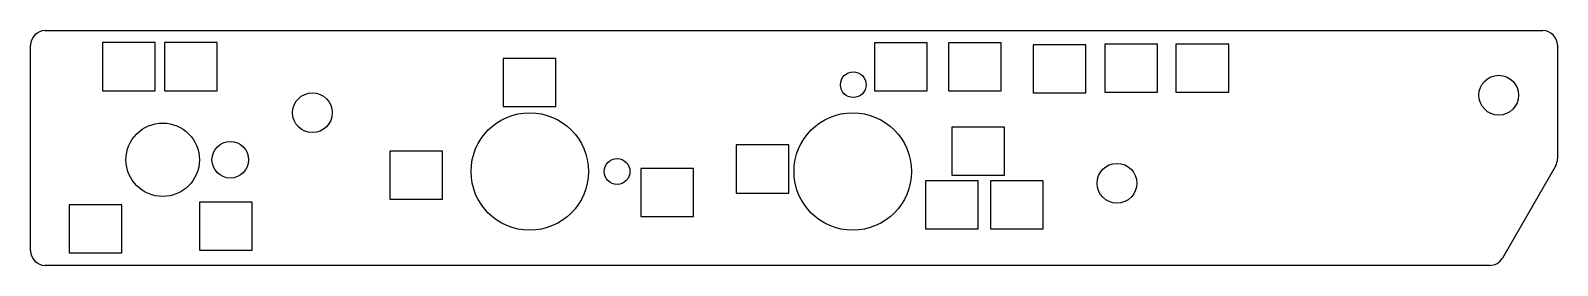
# Model space of a CAD drawing. Header units: millimetres. Extents: x 0 to 165, y 0 to 25.
import ezdxf

# ---------------------------------------------------------------- set-up
doc = ezdxf.new("R2010")
doc.units = ezdxf.units.MM

msp = doc.modelspace()

# ---------------------------------------------------------------- linework, layer by layer
at = {"color": 7, "linetype": 'Continuous', "lineweight": 25}
for p, q in [((1.59, 25.4), (163.51, 25.4)), ((0, 1.59), (0, 23.81)), ((7.77, 24.09), (7.77, 18.89)), ((13.47, 24.09), (7.77, 24.09)), ((13.47, 18.89), (13.47, 24.09)), ((14.49, 24.09), (14.49, 18.89)), ((20.19, 24.09), (14.49, 24.09)), ((20.19, 18.89), (20.19, 24.09)), ((91.26, 24.08), (91.26, 18.88)), ((96.96, 24.08), (91.26, 24.08)), ((96.96, 18.88), (96.96, 24.08)), ((99.24, 24.08), (99.24, 18.88)), ((104.94, 24.08), (99.24, 24.08)), ((104.94, 18.88), (104.94, 24.08)), ((108.41, 23.87), (108.41, 18.67)), ((114.11, 23.87), (108.41, 23.87)), ((114.11, 18.67), (114.11, 23.87)), ((116.16, 23.92), (116.16, 18.72)), ((121.86, 23.92), (116.16, 23.92)), ((121.86, 18.72), (121.86, 23.92)), ((123.85, 23.92), (123.85, 18.72)), ((129.55, 23.92), (123.85, 23.92)), ((129.55, 18.72), (129.55, 23.92)), ((165.1, 23.81), (165.1, 11.54)), ((51.09, 22.38), (51.09, 17.18)), ((56.79, 22.38), (51.09, 22.38)), ((56.79, 17.18), (56.79, 22.38)), ((7.77, 18.89), (13.47, 18.89)), ((14.49, 18.89), (20.19, 18.89)), ((91.26, 18.88), (96.96, 18.88)), ((99.24, 18.88), (104.94, 18.88)), ((108.41, 18.67), (114.11, 18.67)), ((116.16, 18.72), (121.86, 18.72)), ((123.85, 18.72), (129.55, 18.72)), ((51.09, 17.18), (56.79, 17.18)), ((99.61, 14.96), (99.61, 9.76)), ((105.31, 14.96), (99.61, 14.96)), ((105.31, 9.76), (105.31, 14.96)), ((38.85, 12.36), (38.85, 7.16)), ((44.55, 12.36), (38.85, 12.36)), ((44.55, 7.16), (44.55, 12.36)), ((76.29, 13.03), (76.29, 7.83)), ((81.99, 13.03), (76.29, 13.03)), ((81.99, 7.83), (81.99, 13.03)), ((66, 10.49), (66, 5.29)), ((71.7, 10.49), (66, 10.49)), ((71.7, 5.29), (71.7, 10.49)), ((164.89, 10.74), (159.14, 0.79)), ((96.76, 9.15), (96.76, 3.95)), ((102.46, 9.15), (96.76, 9.15)), ((99.61, 9.76), (105.31, 9.76)), ((102.46, 3.95), (102.46, 9.15)), ((103.8, 9.15), (103.8, 3.95)), ((109.5, 9.15), (103.8, 9.15)), ((109.5, 3.95), (109.5, 9.15)), ((18.27, 6.84), (18.27, 1.64)), ((23.97, 6.84), (18.27, 6.84)), ((23.97, 1.64), (23.97, 6.84)), ((38.85, 7.16), (44.55, 7.16)), ((76.29, 7.83), (81.99, 7.83)), ((4.16, 6.55), (4.16, 1.35)), ((9.86, 6.55), (4.16, 6.55)), ((9.86, 1.35), (9.86, 6.55)), ((66, 5.29), (71.7, 5.29)), ((96.76, 3.95), (102.46, 3.95)), ((103.8, 3.95), (109.5, 3.95)), ((157.77, 0), (1.59, 0)), ((4.16, 1.35), (9.86, 1.35)), ((18.27, 1.64), (23.97, 1.64))]:
    msp.add_line(p, q, dxfattribs=at)
for centre, radius in [((88.96, 19.54), 1.39), ((158.75, 18.41), 2.15), ((30.48, 16.51), 2.15), ((14.29, 11.43), 3.97), ((53.98, 10.16), 6.35), ((88.9, 10.16), 6.35), ((21.6, 11.43), 1.98), ((63.42, 10.16), 1.39), ((117.47, 8.89), 2.15)]:
    msp.add_circle(centre, radius, dxfattribs=at)
for centre, start, end in [((1.59, 23.81), 90, 180), ((163.51, 23.81), 0, 90), ((163.51, 11.54), 330, 0), ((1.59, 1.59), 180, 270), ((157.77, 1.59), 270, 330)]:
    msp.add_arc(centre, 1.59, start, end, dxfattribs=at)

doc.saveas('drawing.dxf')
